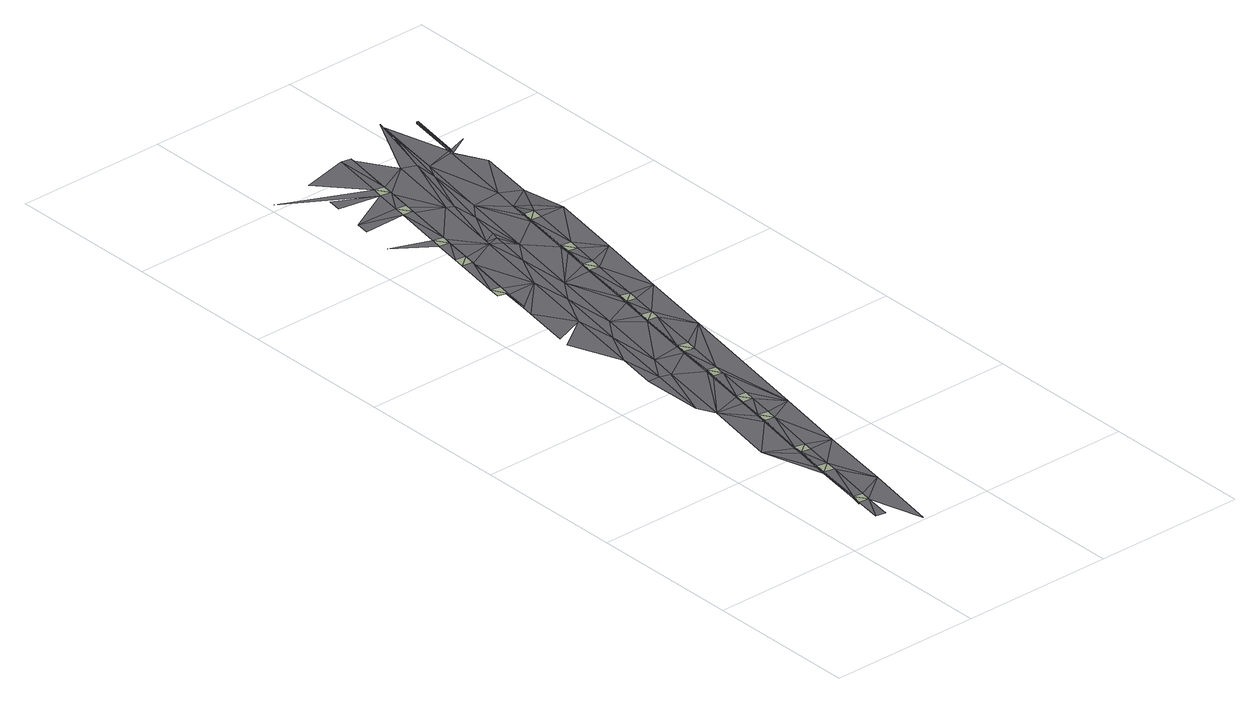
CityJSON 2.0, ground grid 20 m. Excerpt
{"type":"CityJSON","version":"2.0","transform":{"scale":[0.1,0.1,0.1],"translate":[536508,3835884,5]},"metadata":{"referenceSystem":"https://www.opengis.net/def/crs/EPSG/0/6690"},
"CityObjects":{
"road1":{"type":"Road","attributes":{"RoadStructureAttribute.sectionType":"1"},"geometry":[{"type":"MultiSurface","lod":"3","boundaries":[[[0,1,2]],[[2,3,0]],[[1,4,5]],[[0,6,1]],[[4,1,6]],[[0,7,6]],[[8,4,6]],[[9,10,0]],[[11,12,6]],[[10,7,0]],[[6,12,8]],[[6,7,11]],[[10,11,7]],[[13,8,12]],[[14,8,13]],[[12,15,13]],[[16,15,12]],[[11,16,12]],[[15,17,13]],[[17,18,14]],[[14,13,17]],[[10,16,11]],[[19,15,16]],[[15,19,17]],[[18,20,14]],[[18,17,19]],[[16,21,19]],[[20,22,14]],[[18,19,23]],[[24,23,19]],[[21,24,19]],[[10,25,16]],[[25,21,16]],[[23,20,18]],[[25,24,21]],[[26,27,23]],[[23,27,20]],[[23,24,26]],[[20,28,22]],[[22,29,30]],[[25,26,24]],[[28,31,22]],[[28,20,27]],[[30,32,33]],[[29,32,30]],[[26,34,27]],[[28,27,34]],[[31,28,34]],[[26,35,34]],[[32,36,33]],[[37,29,22]],[[22,31,38]],[[39,40,34]],[[34,40,31]],[[25,41,26]],[[42,37,22]],[[34,35,39]],[[41,35,26]],[[38,31,40]],[[39,43,40]],[[38,40,43]],[[29,44,32]],[[22,38,42]],[[41,39,35]],[[39,45,43]],[[43,42,38]],[[32,46,36]],[[44,46,32]],[[36,47,48]],[[41,45,39]],[[49,50,43]],[[42,43,50]],[[51,44,29]],[[41,49,45]],[[43,45,49]],[[46,47,36]],[[37,51,29]],[[50,37,42]],[[49,52,50]],[[37,50,52]],[[53,54,47]],[[41,55,49]],[[49,55,52]],[[51,37,52]],[[51,56,44]],[[44,57,46]],[[58,52,55]],[[51,52,58]],[[56,59,44]],[[60,61,62]],[[59,57,44]],[[63,61,53]],[[47,63,53]],[[64,65,66]],[[66,60,62]],[[55,67,58]],[[46,68,47]],[[56,51,58]],[[57,68,46]],[[41,69,55]],[[56,58,70]],[[64,66,71]],[[66,62,72]],[[70,58,67]],[[71,66,72]],[[69,67,55]],[[70,67,73]],[[59,56,70]],[[68,63,47]],[[63,72,62]],[[74,75,64]],[[62,61,63]],[[74,71,72]],[[64,71,74]],[[69,73,67]],[[59,76,57]],[[70,77,59]],[[70,73,78]],[[76,79,57]],[[74,72,80]],[[80,72,63]],[[57,81,68]],[[77,70,78]],[[79,81,57]],[[69,78,73]],[[76,59,77]],[[82,75,83]],[[75,74,83]],[[83,74,80]],[[76,77,84]],[[85,86,87]],[[88,84,77]],[[78,88,77]],[[83,80,89]],[[90,87,82]],[[68,91,63]],[[79,76,84]],[[81,91,68]],[[90,83,89]],[[82,83,90]],[[92,89,80]],[[93,84,88]],[[69,88,78]],[[84,93,79]],[[85,87,90]],[[90,89,94]],[[91,92,63]],[[79,95,81]],[[93,96,79]],[[88,97,93]],[[96,95,79]],[[98,99,100]],[[80,63,92]],[[101,90,94]],[[85,90,101]],[[102,96,93]],[[100,103,98]],[[97,102,93]],[[101,94,104]],[[95,105,81]],[[94,89,92]],[[69,106,88]],[[103,107,98]],[[106,97,88]],[[85,101,100]],[[104,94,92]],[[108,107,109]],[[81,110,91]],[[105,111,81]],[[112,96,102]],[[95,96,112]],[[106,102,97]],[[101,104,113]],[[111,114,81]],[[91,115,92]],[[101,116,100]],[[117,110,81]],[[110,115,91]],[[92,118,104]],[[105,95,112]],[[114,117,81]],[[119,120,92]],[[118,113,104]],[[116,101,113]],[[115,119,92]],[[106,121,102]],[[122,107,123]],[[102,121,112]],[[103,100,116]],[[119,124,120]],[[118,92,120]],[[105,112,125]],[[110,119,115]],[[121,125,112]],[[111,105,125]],[[103,116,126]],[[116,113,127]],[[124,119,110]],[[126,116,127]],[[121,128,125]],[[118,127,113]],[[103,129,107]],[[123,130,131]],[[132,133,120]],[[111,125,134]],[[129,126,127]],[[132,124,110]],[[103,126,129]],[[134,125,128]],[[120,124,132]],[[114,111,134]],[[123,107,129]],[[129,127,135]],[[106,136,121]],[[128,137,134]],[[136,128,121]],[[114,134,138]],[[135,127,118]],[[117,139,110]],[[118,120,133]],[[137,138,134]],[[117,114,138]],[[123,129,140]],[[129,135,141]],[[140,129,141]],[[139,142,110]],[[136,137,128]],[[137,143,138]],[[132,110,142]],[[123,140,130]],[[144,141,135]],[[136,143,137]],[[145,138,143]],[[117,138,145]],[[140,141,146]],[[142,147,132]],[[140,148,130]],[[139,117,145]],[[135,118,144]],[[148,140,146]],[[143,149,145]],[[139,150,142]],[[133,132,147]],[[151,144,118]],[[136,152,143]],[[150,153,142]],[[139,145,154]],[[146,141,144]],[[147,151,133]],[[150,139,154]],[[118,133,151]],[[155,154,145]],[[149,155,145]],[[154,153,150]],[[153,156,142]],[[153,154,155]],[[156,157,142]],[[158,153,155]],[[149,143,152]],[[152,155,149]],[[147,142,157]],[[155,152,158]],[[159,156,153]],[[153,158,159]],[[147,160,151]],[[158,152,159]],[[160,147,157]],[[156,161,157]],[[162,156,159]],[[144,151,163]],[[162,161,156]],[[164,160,157]],[[161,165,157]],[[165,166,157]],[[161,167,168]],[[165,161,168]],[[162,167,161]],[[167,169,168]],[[170,169,167]],[[171,170,167]],[[168,172,165]],[[169,173,168]],[[170,174,169]],[[175,174,170]],[[172,168,173]],[[169,174,173]]],"semantics":{"surfaces":[{"type":"TrafficArea","function":"2000"},{"type":"AuxiliaryTrafficArea","function":"2000"},{"type":"AuxiliaryTrafficArea","function":"5000"},{"type":"TrafficArea","function":"1010"},{"type":"TrafficArea","function":"1000"}],"values":[0,0,1,2,1,2,1,0,0,0,1,0,0,1,3,1,2,2,1,3,3,0,0,1,3,1,0,3,1,2,2,0,0,1,0,0,1,0,3,4,0,3,1,4,4,2,1,1,2,4,3,3,0,1,0,3,0,0,1,2,1,4,3,0,2,1,4,4,3,0,0,1,3,0,0,4,3,1,2,1,3,0,2,1,3,4,0,1,3,1,3,3,3,2,1,0,4,1,4,0,1,2,1,2,1,0,2,1,4,3,0,3,1,0,0,3,1,0,3,1,3,4,0,3,0,1,2,2,1,1,0,2,2,1,0,4,1,4,1,0,3,0,0,1,2,1,4,3,1,0,1,0,3,1,2,2,0,2,1,3,3,0,0,0,0,3,0,4,3,0,1,0,1,3,4,0,3,4,3,1,3,4,3,1,4,0,0,0,2,4,3,1,4,2,1,2,1,4,1,2,3,0,0,4,1,1,4,0,0,4,1,2,1,0,0,0,1,3,3,3,2,1,2,1,1,3,0,2,4,0,3,0,0,1,1,4,0,1,3,1,0,3,4,3,0,3,1,3,4,1,3,2,2,1,3,0,3,0,0,0,4,0,0,0,4,0,4,3,0,3,0,4,3,3,1,1,0,1,1,0,1,1,1,1,1,1]}}]}
},
"vertices":[
[86,73,10],[73,75,10],[67,40,10],[80,37,10],[76,89,8],[73,75,8],[76,89,10],[89,87,10],[87,152,8],[107,3,9],[125,102,10],[101,149,10],[87,152,10],[90,167,8],[64,232,9],[90,167,10],[103,164,10],[97,202,8],[99,216,8],[97,202,10],[111,281,9],[110,200,10],[82,330,10],[99,216,10],[112,213,10],[142,200,10],[124,278,11],[111,281,11],[114,296,9],[100,429,10],[71,353,10],[120,328,9],[86,434,10],[70,434,10],[114,296,11],[127,293,11],[80,487,10],[135,408,9],[123,343,9],[133,326,11],[120,328,11],[161,297,10],[132,393,9],[123,343,11],[107,465,10],[136,341,11],[104,533,10],[98,586,10],[55,557,9],[145,391,11],[132,393,11],[143,456,9],[135,408,11],[69,636,9],[58,572,9],[148,406,11],[146,471,9],[125,563,10],[143,456,11],[158,535,9],[72,651,11],[72,651,9],[78,685,9],[117,684,10],[68,704,11],[65,688,11],[78,685,11],[157,453,11],[122,631,10],[198,493,10],[146,471,11],[81,701,11],[81,701,9],[160,468,11],[93,763,11],[79,765,11],[161,550,9],[158,535,11],[171,533,11],[167,582,9],[93,763,9],[143,661,10],[82,780,11],[96,778,11],[161,550,11],[91,829,11],[40,849,11],[88,815,11],[174,547,11],[96,778,9],[102,812,11],[140,729,10],[135,782,10],[167,582,11],[102,812,9],[170,597,9],[170,597,11],[180,580,11],[50,911,11],[47,893,11],[103,894,11],[105,826,11],[183,594,11],[106,910,11],[105,826,9],[182,663,9],[216,591,10],[112,943,11],[57,952,11],[60,970,11],[161,759,10],[185,678,9],[182,663,11],[117,892,9],[191,710,9],[149,774,10],[117,892,11],[193,725,9],[152,876,10],[151,787,10],[136,788,10],[195,660,11],[8,1008,11],[115,957,11],[154,797,10],[185,678,11],[120,908,11],[120,908,9],[198,675,11],[126,940,11],[128,1029,11],[66,1014,11],[163,837,10],[161,871,10],[191,710,11],[126,940,9],[235,689,10],[204,708,11],[193,725,11],[205,790,9],[128,955,11],[128,955,9],[179,858,10],[207,723,11],[170,974,10],[205,790,11],[141,1026,9],[187,934,10],[141,1026,11],[219,788,11],[208,805,9],[189,967,10],[253,788,10],[212,828,9],[208,805,11],[221,803,11],[219,862,9],[198,956,10],[227,814,11],[244,846,10],[210,1031,10],[237,963,9],[257,921,10],[217,1063,10],[213,1044,10],[238,968,9],[216,1054,10],[239,962,9],[238,968,11],[240,968,11],[240,968,9],[267,977,10],[251,1038,9],[251,1038,11],[253,1038,11],[253,1038,9]
]}
